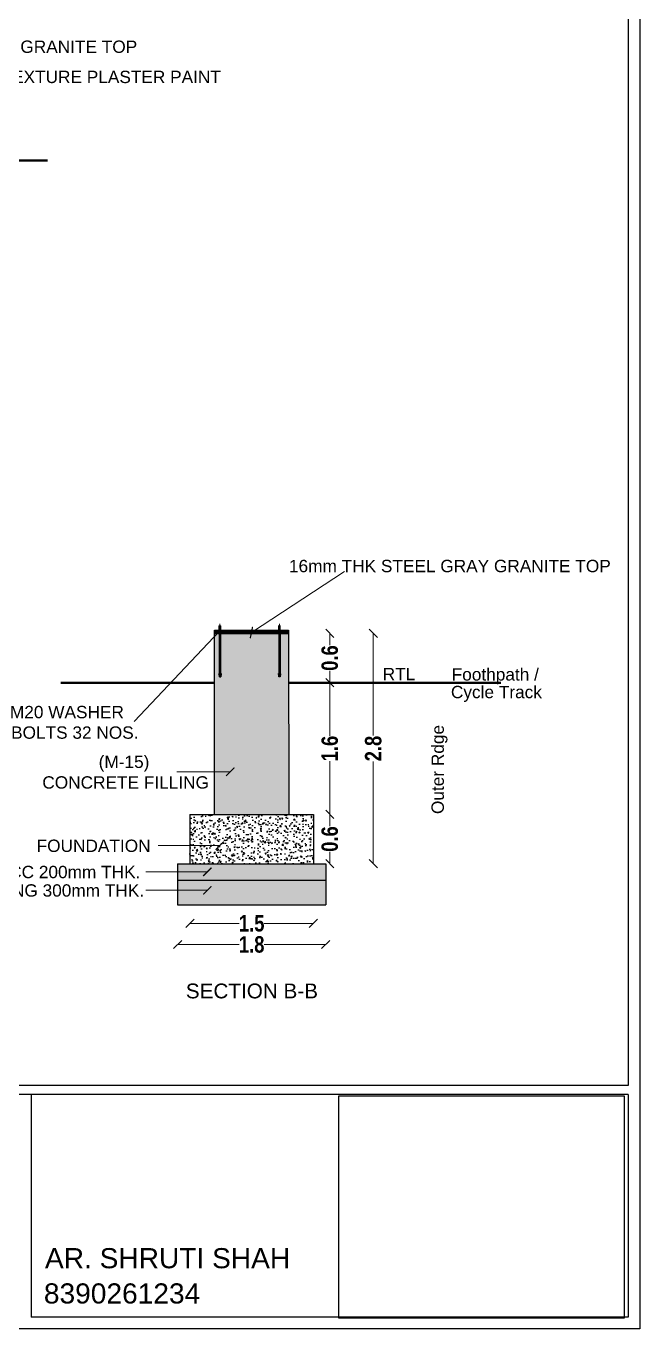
# Model space of a CAD drawing. Header units: metres. Extents: x 6 to 601, y -20 to 118.
# Drawn here: x 108.87 to 116.33, y -0.59 to 15.25 of the extents above; entities that cross this region are included whole.
import ezdxf
from ezdxf.enums import TextEntityAlignment as Align

# ---------------------------------------------------------------- set-up
doc = ezdxf.new("R2010")
doc.units = ezdxf.units.M
doc.header["$MEASUREMENT"] = 0
doc.linetypes.add('CENTER', pattern=[2, 1.25, -0.25, 0.25, -0.25])
for name, color, linetype in [('CENTER LINE', 6, 'CENTER'), ('DEFPOINT', 7, 'Continuous'), ('DWG', 150, 'Continuous'), ('HATCH', 8, 'Continuous'), ('ProfileEdges', 7, 'Continuous')]:
    doc.layers.add(name, color=color, linetype=linetype)
doc.layers.add('foundation wall and slab', color=7, linetype='Continuous', lineweight=30)
doc.styles.add('AR', font='arial.ttf')
doc.styles.add('ARIAL', font='arialbd.ttf', dxfattribs={"width": 0.8})
doc.styles.add('PDF Arial', font='arial.ttf')
doc.dimstyles.new('PDA_Dimentions', dxfattribs={"dimtxt": 0.3, "dimasz": 0.1, "dimexe": 0.075, "dimexo": 0.625, "dimgap": 0.1, "dimtad": 1, "dimdsep": 46, "dimtxsty": 'ARIAL', "dimblk": 'ARCHTICK', "dimcen": 0.09, "dimadec": 0, "dimazin": 0, "dimtfac": 1, "dimtmove": 1, "dimatfit": 3, "dimldrblk": 'ARCHTICK', "dimfxl": 1, "dimfxlon": 1, "dimlwd": 9, "dimarcsym": 0})
picture_1 = doc.add_image_def('image6.jpeg', size_in_pixel=(1080, 842))
pattern_1 = [(37.50000000000001, (-4.638365687953296, -10.23656686756932), (-0.001070887087863339, 0.0327560040732237), [0, -0.02584, 0, -0.0289, 0, -0.027625]), (7.499999999999999, (-4.638365687953296, -10.23656686756932), (0.03008620398955136, 0.04797648310890559), [0, -0.01394, 0, -0.02329000000000001, 0, -0.008925]), (327.5, (-4.659275687953296, -10.23656686756932), (0.05294041164977542, 9.620391012840402e-05), [0, -0.0085, 0, -0.0306, 0, -0.03995000000000001]), (317.5, (-4.659275687953296, -10.23656686756932), (0.05110415227772899, 0.01492048460388224), [0, -0.00425, 0, -0.02006, 0, -0.02295])]

# ---------------------------------------------------------------- blocks, each defined once
blk = doc.blocks.new('_Oblique')
at = {"color": 0, "linetype": 'ByBlock', "lineweight": -2}
blk.add_line((-0.5, -0.5), (0.5, 0.5), dxfattribs=at)
blk = doc.blocks.new('*D151')
at = {"color": 0, "lineweight": 9, "transparency": 16777216}
for p, q in [((110.715345302318, 4.081587800092606), (111.4638446201894, 4.081587800092606)), ((112.5153453023173, 4.081587800092606), (111.7668459844459, 4.081587800092606))]:
    blk.add_line(p, q, dxfattribs=at)
at = {"layer": 'Defpoints', "color": 0, "transparency": 16777216}
for p in [(110.715345302318, 4.563900270430608), (112.5153453023173, 4.563900270430608), (112.5153453023173, 4.081587800092606)]:
    blk.add_point(p, dxfattribs=at)
at = {"color": 0, "lineweight": 9, "transparency": 16777216, "xscale": 0.1, "yscale": 0.1, "zscale": 0.1, "rotation": 180}
blk.add_blockref('_Oblique', (110.715345302318, 4.081587800092606), dxfattribs=at)
at = {"color": 0, "lineweight": 9, "transparency": 16777216, "xscale": 0.1, "yscale": 0.1, "zscale": 0.1}
blk.add_blockref('_Oblique', (112.5153453023173, 4.081587800092606), dxfattribs=at)
at = {"color": 0, "transparency": 16777216, "insert": (111.6153453023177, 4.081587800092606), "char_height": 0.2, "attachment_point": 5, "style": 'ARIAL'}
blk.add_mtext('1.8', dxfattribs=at)
blk = doc.blocks.new('_ArchTick')
at = {"color": 0, "linetype": 'ByBlock', "const_width": 0.15}
blk.add_lwpolyline([(-0.5, -0.5), (0.5, 0.5)], dxfattribs=at)
blk = doc.blocks.new('*D152')
at = {"color": 0, "lineweight": 9, "transparency": 16777216}
for p, q in [((112.5649777314519, 7.263900270431339), (112.5649777314519, 6.616437787484363)), ((112.5649777314519, 5.663900270430974), (112.5649777314519, 6.311362753377951))]:
    blk.add_line(p, q, dxfattribs=at)
at = {"layer": 'Defpoints', "color": 0, "transparency": 16777216}
for p in [(112.0622160250074, 7.263900270431339), (112.0653453023185, 5.663900270430974), (112.5649777314519, 5.663900270430974)]:
    blk.add_point(p, dxfattribs=at)
at = {"color": 0, "lineweight": 9, "transparency": 16777216, "xscale": 0.1, "yscale": 0.1, "zscale": 0.1}
for p, rotation in [((112.5649777314519, 7.263900270431339), 90), ((112.5649777314519, 5.663900270430974), 270)]:
    blk.add_blockref('_Oblique', p, dxfattribs=dict(at, rotation=rotation))
at = {"color": 0, "transparency": 16777216, "insert": (112.5649777314519, 6.463900270431123), "char_height": 0.2, "attachment_point": 5, "rotation": 90, "style": 'ARIAL'}
blk.add_mtext('1.6', dxfattribs=at)
blk = doc.blocks.new('*D135')
at = {"color": 0, "lineweight": 9, "transparency": 16777216}
for p, q in [((112.5649777314556, 5.663900270430974), (112.5649777314556, 5.520585127183861)), ((112.5649777314556, 5.06390027043061), (112.5649777314556, 5.207215413677722))]:
    blk.add_line(p, q, dxfattribs=at)
at = {"layer": 'Defpoints', "color": 0, "transparency": 16777216}
for p in [(112.3653453023177, 5.663900270430974), (112.5649777314556, 5.663900270430974), (112.3653453023177, 5.06390027043061)]:
    blk.add_point(p, dxfattribs=at)
at = {"color": 0, "lineweight": 9, "transparency": 16777216, "xscale": 0.1, "yscale": 0.1, "zscale": 0.1}
for p, rotation in [((112.5649777314556, 5.663900270430974), 90), ((112.5649777314556, 5.06390027043061), 270)]:
    blk.add_blockref('_Oblique', p, dxfattribs=dict(at, rotation=rotation))
at = {"color": 0, "transparency": 16777216, "insert": (112.5649777314555, 5.363900270430759), "char_height": 0.2, "attachment_point": 5, "rotation": 90, "style": 'ARIAL'}
blk.add_mtext('0.6', dxfattribs=at)
blk = doc.blocks.new('*D136')
at = {"color": 0, "lineweight": 9, "transparency": 16777216}
for p, q in [((110.8653453023177, 4.338373326069345), (111.4622075124132, 4.338373326069345)), ((112.3653453023177, 4.338373326069345), (111.7684830922222, 4.338373326069345))]:
    blk.add_line(p, q, dxfattribs=at)
at = {"layer": 'Defpoints', "color": 0, "transparency": 16777216}
for p in [(110.8653453023177, 5.063900270430608), (112.3653453023177, 5.063900270430608), (112.3653453023177, 4.338373326069345)]:
    blk.add_point(p, dxfattribs=at)
at = {"color": 0, "lineweight": 9, "transparency": 16777216, "xscale": 0.1, "yscale": 0.1, "zscale": 0.1, "rotation": 180}
blk.add_blockref('_Oblique', (110.8653453023177, 4.338373326069345), dxfattribs=at)
at = {"color": 0, "lineweight": 9, "transparency": 16777216, "xscale": 0.1, "yscale": 0.1, "zscale": 0.1}
blk.add_blockref('_Oblique', (112.3653453023177, 4.338373326069345), dxfattribs=at)
at = {"color": 0, "transparency": 16777216, "insert": (111.6153453023177, 4.338373326069345), "char_height": 0.2, "attachment_point": 5, "style": 'ARIAL'}
blk.add_mtext('1.5', dxfattribs=at)
blk = doc.blocks.new('*D137')
at = {"color": 0, "lineweight": 9, "transparency": 16777216}
for p, q in [((112.5649777314483, 7.863900270429884), (112.5649777314483, 7.720585127183681)), ((112.5649777314483, 7.263900270431339), (112.5649777314483, 7.407215413677542))]:
    blk.add_line(p, q, dxfattribs=at)
at = {"layer": 'Defpoints', "color": 0, "transparency": 16777216}
for p in [(112.0619870534735, 7.863900270429884), (112.5649777314483, 7.863900270429884), (112.0622627305635, 7.263900270431339)]:
    blk.add_point(p, dxfattribs=at)
at = {"color": 0, "lineweight": 9, "transparency": 16777216, "xscale": 0.1, "yscale": 0.1, "zscale": 0.1}
for p, rotation in [((112.5649777314483, 7.863900270429884), 90), ((112.5649777314483, 7.263900270431339), 270)]:
    blk.add_blockref('_Oblique', p, dxfattribs=dict(at, rotation=rotation))
at = {"color": 0, "transparency": 16777216, "insert": (112.5649777314483, 7.563900270430578), "char_height": 0.2, "attachment_point": 5, "rotation": 90, "style": 'ARIAL'}
blk.add_mtext('0.6', dxfattribs=at)
blk = doc.blocks.new('*D138')
at = {"color": 0, "lineweight": 9, "transparency": 16777216}
for p, q in [((113.0937943630978, 7.863900270429884), (113.0937943630978, 6.621458251330657)), ((113.0937943630978, 5.06390027043061), (113.0937943630978, 6.306342289529838))]:
    blk.add_line(p, q, dxfattribs=at)
at = {"layer": 'Defpoints', "color": 0, "transparency": 16777216}
for p in [(112.0619870534735, 7.863900270429884), (112.0622627305635, 5.06390027043061), (113.0937943630978, 5.06390027043061)]:
    blk.add_point(p, dxfattribs=at)
at = {"color": 0, "lineweight": 9, "transparency": 16777216, "xscale": 0.1, "yscale": 0.1, "zscale": 0.1}
for p, rotation in [((113.0937943630978, 7.863900270429884), 90), ((113.0937943630978, 5.06390027043061), 270)]:
    blk.add_blockref('_Oblique', p, dxfattribs=dict(at, rotation=rotation))
at = {"color": 0, "transparency": 16777216, "insert": (113.0937943630978, 6.463900270430214), "char_height": 0.2, "attachment_point": 5, "rotation": 90, "style": 'ARIAL'}
blk.add_mtext('2.8', dxfattribs=at)

msp = doc.modelspace()

# ---------------------------------------------------------------- hatches: boundary and pattern name
at = {"true_color": 0x636466, "transparency": 33554666}
h = msp.add_hatch(color=251, dxfattribs=at)
h.dxf.hatch_style = 1
h.paths.add_polyline_path([(111.9448653228607, 7.884143949718922), (111.2383049497436, 7.883923947726771), (111.2383049497437, 7.863923947726335), (111.9448653228605, 7.864143949718486)])
h.paths.add_polyline_path([(112.0623093488645, 7.8841805183133), (111.9608653228603, 7.884148931645463), (111.9608653228601, 7.864148931645026), (112.0623093488645, 7.864180518312864)])
h.paths.add_polyline_path([(111.9448653228607, 7.884143949718922), (111.9448653228605, 7.864143949718486), (111.9608653228601, 7.864148931645026), (111.9608653228603, 7.884148931645463)])
h.paths.add_polyline_path([(111.2223049497439, 7.88391896580023), (111.2223049497441, 7.863918965799794), (111.2383049497437, 7.863923947726335), (111.2383049497436, 7.883923947726771)])
h.paths.add_polyline_path([(111.2223049497439, 7.88391896580023), (111.1623097415173, 7.883900285067725), (111.1623097415173, 7.863900285067288), (111.2223049497441, 7.863918965799794)])
at = {"true_color": 0x636466}
h = msp.add_hatch(dxfattribs=at)
h.set_pattern_fill('AR-SAND', color=251, scale=0.017, style=0)
h.set_pattern_definition(pattern_1)
h.paths.add_polyline_path([(112.0653454986456, 5.663760153808184), (112.0641078452405, 7.863760153805273), (111.1641074525847, 7.864040387052668), (111.1653451059898, 5.664040387055579)])
at = {"true_color": 0x939598}
h = msp.add_hatch(dxfattribs=at)
h.set_pattern_fill('AR-CONC', color=252, scale=0.02, style=0)
h.set_pattern_definition([(49.99999999999999, (-4.638365687953296, -10.23656686756932), (0.1434520365201507, -0.01255042699651902), [0.015, -0.165]), (355, (-4.638365687953296, -10.23656686756932), (-0.0277502667226, 0.1504384267400024), [0.012, -0.132]), (100.45144446, (-4.626411351753296, -10.23761273636932), (0.1157017693454224, 0.1378879981937259), [0.01274803839999999, -0.1402284223999999]), (46.18420000000001, (-4.638365687953296, -10.19656686756932), (0.2134482661343145, -0.03310385615861531), [0.0225, -0.2475]), (96.63563549, (-4.620578338953297, -10.19932552896932), (0.1869323891348457, 0.1948237201549101), [0.0191220684, -0.210342752]), (351.1841639899999, (-4.638365687953296, -10.19656686756932), (0.1869323890109546, 0.194823720053998), [0.018, -0.1980000002]), (21, (-4.618365687953297, -10.20656686756932), (0.1193814104236923, -0.08052377813306777), [0.015, -0.165]), (326.0000000000001, (-4.618365687953297, -10.20656686756932), (0.04866306638431635, 0.1450300090093706), [0.012, -0.132]), (71.45144474, (-4.608417237153296, -10.21327718236932), (0.1680444753459942, 0.06450623056127076), [0.012748038, -0.1402284224]), (37.50000000000001, (-4.638365687953296, -10.23656686756932), (0.002431971063458134, 0.0665787707662623), [0, -0.1304, 0, -0.134, 0, -0.1325]), (7.499999999999999, (-4.638365687953296, -10.23656686756932), (0.05261390748842972, 0.07888234237647206), [0, -0.0764, 0, -0.1274, 0, -0.0505]), (327.5, (-4.682965687953296, -10.23656686756932), (0.1067644872344818, -0.004510974346875952), [0, -0.05, 0, -0.156, 0, -0.207]), (317.5, (-4.702965687953297, -10.23656686756932), (0.1166372338684772, 0.02002099646646354), [0, -0.065, 0, -0.1036, 0, -0.147])])
h.paths.add_polyline_path([(112.3653453023177, 5.663900270430972), (110.8653453023177, 5.663900270430972), (110.8653453023177, 5.063900270430608), (112.3653453023177, 5.063900270430608)])
at = {"true_color": 0x636466}
h = msp.add_hatch(dxfattribs=at)
h.set_pattern_fill('AR-SAND', color=251, scale=0.017, style=0)
h.set_pattern_definition(pattern_1)
h.paths.add_polyline_path([(112.5153453023173, 5.063900270430608), (110.715345302318, 5.063900270430608), (110.715345302318, 4.86390027042988), (112.5153453023173, 4.86390027042988)])
at = {"true_color": 0xbc7b71}
h = msp.add_hatch(dxfattribs=at)
h.set_pattern_fill('GRAVEL', color=23, scale=0.08600000000000001, style=0)
h.set_pattern_definition([(228.012787504, (-4.576445687953297, -10.15056686756932), (-0.6880000000000054, -0.7740000000000004), [0.011570096, -1.145441572048338]), (184.969740728, (-4.584185687953296, -10.15916686756932), (1.031999999999998, 0.08600000000000302), [0.019854648, -1.96560952946578]), (132.510447078, (-4.603965687953297, -10.16088686756932), (0.8600000000000102, -0.9459999999999885), [0.013999768, -1.385978803264574]), (267.273689006, (-4.637505687953296, -10.18238686756932), (0.08600000000000209, 1.720000000000002), [0.01808046799999999, -1.789965991580093]), (292.833654178, (-4.638365687953296, -10.20044686756932), (-0.429999999999999, 1.032000000000002), [0.01772932999999999, -1.755206089015593]), (357.273689006, (-4.631485687953297, -10.21678686756932), (-1.720000000000002, 0.0860000000000022), [0.01808046799999999, -1.789965991580093]), (37.6942404667, (-4.613425687953296, -10.21764686756932), (-1.118, -0.8599999999999978), [0.023910494, -2.367136975206776]), (72.2553283749, (-4.594505687953296, -10.20302686756932), (0.6020000000000024, 1.892000000000001), [0.02257396799999999, -2.23482364872595]), (121.429565615, (-4.587625687953296, -10.18152686756932), (-0.6880000000000017, 1.117999999999999), [0.0181417, -1.796030287436694]), (175.236358309, (-4.597085687953296, -10.16604686756932), (0.9459999999999987, -0.08600000000000327), [0.020711552, -1.014865581776138]), (222.397437798, (-4.617725687953296, -10.16432686756932), (-1.031999999999997, -0.9459999999999976), [0.026784528, -2.651670250412362]), (138.814074834, (-4.552365687953296, -10.18324686756932), (-0.6020000000000029, 0.516), [0.009141885999999993, -0.9050506538951838]), (171.46923439, (-4.559245687953297, -10.17722686756932), (1.118, -0.1719999999999996), [0.017392382, -1.721849981789502]), (225, (-4.576445687953297, -10.17464686756932), (-9.547918011776347e-18, -0.08599999999999423), [0.012162206, -0.1094601603640866]), (203.198590514, (-4.582465687953296, -10.16432686756932), (0.4299999999999991, 0.1719999999999979), [0.006549588000000001, -0.6484068991042955]), (291.801409486, (-4.588485687953296, -10.16690686756932), (-0.08599999999997282, 0.2580000000000088), [0.009262458, -0.4538617154135671]), (30.96375653209999, (-4.585045687953296, -10.17550686756932), (0.2580000000000046, 0.1719999999999983), [0.015043894, -0.4864179689566958]), (161.565051177, (-4.572145687953297, -10.16776686756932), (0.172000000000001, -0.08599999999999801), [0.010878226, -0.2610776527744822]), (16.389540334, (-4.638365687953296, -10.16690686756932), (0.8599999999999972, 0.2580000000000038), [0.0152392, -1.508684682613568]), (70.3461759419, (-4.623745687953297, -10.16260686756932), (-0.344000000000105, -0.9460000000002922), [0.012784846, -1.265697066269434]), (293.198590514, (-4.572145687953297, -10.15056686756932), (-0.1719999999999975, 0.4299999999999993), [0.01309909, -0.6418573971042955]), (343.610459666, (-4.566985687953297, -10.16260686756932), (-0.8599999999999972, 0.2580000000000038), [0.01523919999999999, -1.508684682613533]), (339.44395478, (-4.638365687953296, -10.22022686756932), (-0.4300000000000032, 0.1720000000000021), [0.01469567999999999, -0.7200886420973046]), (294.775140569, (-4.624605687953297, -10.22538686756932), (-0.4300000000000005, 0.9460000000000003), [0.012313308, -1.219019303441736]), (66.8014094864, (-4.571285687953297, -10.23656686756932), (0.1719999999999984, 0.4299999999999974), [0.01309909, -0.6418573971042955]), (17.3540246363, (-4.566125687953297, -10.22452686756932), (-1.117999999999998, -0.3439999999999968), [0.014416266, -1.42720643082464]), (69.44395478040002, (-4.613425687953296, -10.23656686756932), (-0.1720000000000006, -0.4299999999999962), [0.007347839999999997, -0.7274364820973046]), (101.309932474, (-4.576445687953297, -10.23656686756932), (-0.0859999999999969, 0.3440000000000011), [0.00438514, -0.4341305381689808]), (165.963756532, (-4.577305687953297, -10.23226686756932), (0.2579999999999965, -0.08600000000000012), [0.01772933, -0.3368577538031223]), (186.009005957, (-4.594505687953296, -10.22796686756932), (0.8600000000000041, 0.08599999999999855), [0.0164303, -1.626597393010681]), (303.690067526, (-4.585045687953296, -10.18324686756932), (-0.08599999999999891, 0.1719999999999988), [0.01240309199999999, -0.2976743176899038]), (353.157226587, (-4.578165687953296, -10.19356686756932), (1.462000000000001, -0.1720000000000046), [0.021654284, -2.143770385666434]), (60.9453959009, (-4.556665687953297, -10.19614686756932), (-0.3439999999999979, -0.6019999999999981), [0.008854216, -0.8765699761248821]), (90, (-4.552365687953296, -10.18840686756932), (-0.086, 0.08600000000000001), [0.005160000000000001, -0.08084]), (120.256437164, (-4.596225687953297, -10.22538686756932), (0.3440000000000008, -0.6020000000000008), [0.011947464, -1.182802719092683]), (48.01278750420001, (-4.602245687953296, -10.21506686756932), (0.6880000000000001, 0.7739999999999979), [0.023140192, -1.133871476048338]), (0, (-4.586765687953296, -10.19786686756932), (0.08600000000000001, 0.08600000000000001), [0.02236, -0.06364]), (325.3048464690001, (-4.564405687953297, -10.19786686756932), (0.860000000000012, -0.601999999999985), [0.01359780399999999, -1.346181589872411]), (254.054604099, (-4.553225687953296, -10.20560686756932), (-0.08600000000000325, -0.3440000000000004), [0.012521772, -0.6135676784781231]), (207.645975364, (-4.556665687953297, -10.21764686756932), (-1.633999999999996, -0.8600000000000042), [0.02038759, -2.018374779674308]), (175.42607874, (-4.574725687953297, -10.22710686756932), (-1.117999999999996, 0.08600000000000012), [0.021568714, -2.135300313085326])])
h.paths.add_polyline_path([(112.5153453023173, 4.86390027042988), (110.715345302318, 4.86390027042988), (110.715345302318, 4.563900270430608), (112.5153453023173, 4.563900270430608)])

# ---------------------------------------------------------------- linework, layer by layer
at = {"lineweight": 50}
for p, q in [((111.1627494524179, 7.263900270431336), (109.2973018049885, 7.263900270431336)), ((112.0627494524193, 7.263900270431336), (114.6441053719715, 7.263900270431336))]:
    msp.add_line(p, q, dxfattribs=at)
msp.add_line((116.1920338097781, 2.259267917033242), (79.79587240479594, 2.259267917033242))
msp.add_lwpolyline([(106.0391342060181, 13.6109040800079), (109.1322343232629, 13.6109040800079)], dxfattribs=at)
for points in [[(111.1623034268489, 7.884180530984509), (111.1623034268489, 7.904180530984945), (112.062303034196, 7.904460764230521), (112.062303034196, 7.884460764230084)], [(111.1623097415173, 7.863900285067288), (111.1623097415173, 7.883900285067725), (112.0623093488645, 7.8841805183133), (112.0623093488645, 7.864180518312864)]]:
    msp.add_lwpolyline(points, close=True)
msp.add_lwpolyline([(111.1629026737167, 7.263900270431336), (110.0242837243073, 7.263900270431336)])
at = {"layer": 'CENTER LINE', "color": 7, "linetype": 'CENTER', "lineweight": 20}
for p, q in [((111.2303049497438, 7.883249084434723), (111.2303049497438, 7.980385221197579)), ((111.9528653228605, 7.883249084434723), (111.9528653228605, 7.980385221197579))]:
    msp.add_line(p, q, dxfattribs=at)
at = {"layer": 'DEFPOINT'}
msp.add_lwpolyline([(79.65312880861714, 23.42594471986086), (116.3347748917232, 23.42594471986086), (116.3347748917232, -0.5912783078527775), (79.65312880861714, -0.5912783078527775)], close=True, dxfattribs=at)
for points in [[(96.87406553183143, 2.259267917033242), (96.87406553183143, -0.4485347387085253), (79.79587240479594, -0.4485347387085253), (79.79587240479594, 23.28578742163995), (116.1920338097781, 23.28578742163995), (116.1920338097781, 2.367407005047646), (79.79587413502142, 2.367407005047646)], [(116.1920338097781, 2.259267917033242), (116.1920338097781, -0.4485347387085253), (108.9337354376691, -0.4485347387085253)]]:
    msp.add_lwpolyline(points, dxfattribs=at)
at = {"layer": 'DWG'}
for p, q in [((111.2223049497439, 7.900980518318178), (111.2223049497439, 7.957580518310792)), ((111.2383049497436, 7.957580518310792), (111.2383049497436, 7.900980518318178)), ((111.9448653228607, 7.957580518310792), (111.9448653228607, 7.900980518318178)), ((111.9608653228603, 7.900980518318178), (111.9608653228603, 7.957580518310792)), ((111.2463049497434, 7.888180518314115), (111.2143049497441, 7.888180518314115)), ((111.2143049497441, 7.888180518314115), (111.2143049497441, 7.8841805183133)), ((111.2463049497434, 7.8841805183133), (111.2143049497441, 7.8841805183133)), ((111.2180078423295, 7.900470780043619), (111.2171249497438, 7.89996104176906)), ((111.2171249497438, 7.89996104176906), (111.2171249497438, 7.889199994861414)), ((111.2180078423295, 7.888690256586855), (111.2171249497438, 7.889199994861414)), ((111.2204199497424, 7.888180518314115), (111.2401899497414, 7.888180518314115)), ((111.2204200844404, 7.900980518318178), (111.2401899497414, 7.900980518318178)), ((111.222258331443, 7.807300270428172), (111.2238583314407, 7.808900270431408)), ((111.222258331443, 7.807300270428172), (111.2382583314426, 7.807300270428172)), ((111.2223049497439, 7.8841805183133), (111.2223049497476, 7.372380518307622)), ((111.2383049497436, 7.8841805183133), (111.2223049497439, 7.8841805183133)), ((111.2237149497447, 7.89996104176906), (111.2228320571536, 7.900470780043619)), ((111.2237149497447, 7.889199994861414), (111.2228320571536, 7.888690256586855)), ((111.2237149497447, 7.89996104176906), (111.2237149497447, 7.889199994861414)), ((111.2238583314407, 7.808900270431408), (111.2366583314412, 7.808900270431408)), ((111.2366583314412, 7.808900270431408), (111.2382583314426, 7.807300270428172)), ((111.2377778423339, 7.900470780043619), (111.2368949497428, 7.89996104176906)), ((111.2368949497428, 7.89996104176906), (111.2368949497428, 7.889199994861414)), ((111.2377778423339, 7.888690256586855), (111.2368949497428, 7.889199994861414)), ((111.2383049497436, 7.8841805183133), (111.2383049497472, 7.372380518307622)), ((111.2434849497437, 7.89996104176906), (111.2426020571526, 7.900470780043619)), ((111.2434849497437, 7.889199994861414), (111.2426020571526, 7.888690256586855)), ((111.2434849497437, 7.889199994861414), (111.2434849497437, 7.89996104176906)), ((111.2463049497434, 7.888180518314115), (111.2463049497434, 7.8841805183133)), ((111.9368653228609, 7.888180518314115), (111.9688653228601, 7.888180518314115)), ((111.9368653228609, 7.888180518314115), (111.9368653228609, 7.8841805183133)), ((111.9368653228609, 7.8841805183133), (111.9688653228601, 7.8841805183133)), ((111.9396853228606, 7.89996104176906), (111.9405682154517, 7.900470780043619)), ((111.9396853228606, 7.889199994861414), (111.9396853228606, 7.89996104176906)), ((111.9396853228606, 7.889199994861414), (111.9405682154517, 7.888690256586855)), ((111.9627501881638, 7.900980518318178), (111.9429803228628, 7.900980518318178)), ((111.9627503228618, 7.888180518314115), (111.9429803228628, 7.888180518314115)), ((111.9464187045611, 7.808900270431408), (111.9448187045597, 7.807300270428172)), ((111.9608187045593, 7.807300270428172), (111.9448187045597, 7.807300270428172)), ((111.9448653228607, 7.8841805183133), (111.944865322857, 7.372380518307622)), ((111.9448653228607, 7.8841805183133), (111.9608653228603, 7.8841805183133)), ((111.9453924302703, 7.900470780043619), (111.9462753228614, 7.89996104176906)), ((111.9453924302703, 7.888690256586855), (111.9462753228614, 7.889199994861414)), ((111.9462753228614, 7.89996104176906), (111.9462753228614, 7.889199994861414)), ((111.9592187045615, 7.808900270431408), (111.9464187045611, 7.808900270431408)), ((111.9608187045593, 7.807300270428172), (111.9592187045615, 7.808900270431408)), ((111.9594553228595, 7.89996104176906), (111.9603382154506, 7.900470780043619)), ((111.9594553228595, 7.89996104176906), (111.9594553228595, 7.889199994861414)), ((111.9594553228595, 7.889199994861414), (111.9603382154506, 7.888690256586855)), ((111.9608653228603, 7.8841805183133), (111.9608653228566, 7.372380518307622)), ((111.9651624302747, 7.900470780043619), (111.9660453228604, 7.89996104176906)), ((111.9651624302747, 7.888690256586855), (111.9660453228604, 7.889199994861414)), ((111.9660453228604, 7.89996104176906), (111.9660453228604, 7.889199994861414)), ((111.9688653228601, 7.888180518314115), (111.9688653228601, 7.8841805183133)), ((111.2238583314407, 7.715700270435704), (111.222258331443, 7.712928989140423)), ((111.2238583314407, 7.715700270435704), (111.2366583314412, 7.715700270435704)), ((111.2366583314412, 7.715700270435704), (111.2382583314426, 7.712928989140423)), ((111.9464187045611, 7.715700270435704), (111.9448187045597, 7.712928989140423)), ((111.9592187045615, 7.715700270435704), (111.9464187045611, 7.715700270435704)), ((111.9592187045615, 7.715700270435704), (111.9608187045593, 7.712928989140423)), ((111.2161899497493, 7.368380518308626), (111.2161899497493, 7.372380518307622)), ((111.2481899497485, 7.372380518307622), (111.2161899497493, 7.372380518307622)), ((111.2481899497485, 7.368380518308626), (111.2161899497493, 7.368380518308626)), ((111.2198928423346, 7.367870780034067), (111.219009949749, 7.367361041761328)), ((111.219009949749, 7.356599994851862), (111.219009949749, 7.367361041761328)), ((111.2198928423346, 7.356090256577303), (111.219009949749, 7.356599994851862)), ((111.2223049497476, 7.368380518308626), (111.2420749497466, 7.368380518308626)), ((111.2223050844456, 7.355580518304563), (111.2420749497466, 7.355580518304563)), ((111.2401899497487, 7.372380518307622), (111.2241899497491, 7.372380518307622)), ((111.2241899497491, 7.355580518304563), (111.2241899497491, 7.337180518305544)), ((111.2241899497491, 7.337180518305544), (111.2257899497469, 7.335580518304127)), ((111.2241899497491, 7.337180518305544), (111.2401899497487, 7.337180518305544)), ((111.2255999497498, 7.367361041761328), (111.2247170571587, 7.367870780034067)), ((111.2255999497498, 7.356599994851862), (111.2247170571587, 7.356090256577303)), ((111.2255999497498, 7.356599994851862), (111.2255999497498, 7.367361041761328)), ((111.2257899497469, 7.335580518304127), (111.2385899497473, 7.335580518304127)), ((111.2385899497473, 7.335580518304127), (111.2401899497487, 7.337180518305544)), ((111.239662842339, 7.367870780034067), (111.2387799497479, 7.367361041761328)), ((111.2387799497479, 7.356599994851862), (111.2387799497479, 7.367361041761328)), ((111.239662842339, 7.356090256577303), (111.2387799497479, 7.356599994851862)), ((111.2401899497487, 7.337180518305544), (111.2401899497487, 7.355580518304563)), ((111.2453699497488, 7.367361041761328), (111.2444870571577, 7.367870780034067)), ((111.2453699497488, 7.356599994851862), (111.2444870571577, 7.356090256577303)), ((111.2453699497488, 7.367361041761328), (111.2453699497488, 7.356599994851862)), ((111.2481899497485, 7.368380518308626), (111.2481899497485, 7.372380518307622)), ((111.938750322866, 7.368380518308626), (111.938750322866, 7.372380518307622)), ((111.938750322866, 7.372380518307622), (111.9707503228652, 7.372380518307622)), ((111.938750322866, 7.368380518308626), (111.9707503228652, 7.368380518308626)), ((111.9415703228657, 7.367361041761328), (111.9424532154568, 7.367870780034067)), ((111.9415703228657, 7.367361041761328), (111.9415703228657, 7.356599994851862)), ((111.9415703228657, 7.356599994851862), (111.9424532154568, 7.356090256577303)), ((111.9646353228669, 7.368380518308626), (111.9448653228679, 7.368380518308626)), ((111.9646351881689, 7.355580518304563), (111.9448653228679, 7.355580518304563)), ((111.9467503228658, 7.372380518307622), (111.9627503228654, 7.372380518307622)), ((111.9467503228658, 7.337180518305544), (111.9467503228658, 7.355580518304563)), ((111.9483503228672, 7.335580518304127), (111.9467503228658, 7.337180518305544)), ((111.9627503228654, 7.337180518305544), (111.9467503228658, 7.337180518305544)), ((111.9472774302754, 7.367870780034067), (111.9481603228666, 7.367361041761328)), ((111.9472774302754, 7.356090256577303), (111.9481603228666, 7.356599994851862)), ((111.9481603228666, 7.356599994851862), (111.9481603228666, 7.367361041761328)), ((111.9611503228676, 7.335580518304127), (111.9483503228672, 7.335580518304127)), ((111.9627503228654, 7.337180518305544), (111.9611503228676, 7.335580518304127)), ((111.9613403228647, 7.367361041761328), (111.9622232154558, 7.367870780034067)), ((111.9613403228647, 7.356599994851862), (111.9613403228647, 7.367361041761328)), ((111.9613403228647, 7.356599994851862), (111.9622232154558, 7.356090256577303)), ((111.9627503228654, 7.355580518304563), (111.9627503228654, 7.337180518305544)), ((111.9670474302799, 7.367870780034067), (111.9679303228655, 7.367361041761328)), ((111.9670474302799, 7.356090256577303), (111.9679303228655, 7.356599994851862)), ((111.9679303228655, 7.356599994851862), (111.9679303228655, 7.367361041761328)), ((111.9707503228652, 7.368380518308626), (111.9707503228652, 7.372380518307622))]:
    msp.add_line(p, q, dxfattribs=at)
for points in [[(111.2239049497417, 7.959180518314028), (111.2239049497417, 7.900980518318178)], [(111.2239049497417, 7.947580518310573), (111.2367049497421, 7.941578295045915)], [(111.2239049497417, 7.942580518311374), (111.2367049497421, 7.936578295046715)], [(111.2239049497417, 7.937580518310355), (111.2367049497421, 7.931578295045696)], [(111.2239049497435, 7.932580518311156), (111.236704949744, 7.926578295046497)], [(111.2239049497435, 7.927580518310137), (111.236704949744, 7.921578295045478)], [(111.2239049497435, 7.922580518310937), (111.236704949744, 7.916578295046278)], [(111.2367049497421, 7.900980518318178), (111.2367049497421, 7.959180518314028)], [(111.9464653228621, 7.900980518318178), (111.9464653228621, 7.959180518314028)], [(111.9592653228625, 7.947580518310573), (111.9464653228621, 7.941578295045915)], [(111.9592653228625, 7.942580518311374), (111.9464653228621, 7.936578295046715)], [(111.9592653228625, 7.937580518310355), (111.9464653228621, 7.931578295045696)], [(111.9592653228607, 7.932580518311156), (111.9464653228603, 7.926578295046497)], [(111.9592653228607, 7.927580518310137), (111.9464653228603, 7.921578295045478)], [(111.9592653228607, 7.922580518310937), (111.9464653228603, 7.916578295046278)], [(111.9592653228625, 7.959180518314028), (111.9592653228625, 7.900980518318178)], [(111.2238583314407, 7.807300270428172), (111.2366583314412, 7.801298047163513)], [(111.2238583314407, 7.802300270428972), (111.2366583314412, 7.796298047164314)], [(111.2239049497435, 7.917580518309919), (111.236704949744, 7.91157829504526)], [(111.2239049497435, 7.912580518310719), (111.236704949744, 7.90657829504606)], [(111.2239049497435, 7.9075805183097), (111.236704949744, 7.901578295045042)], [(111.2239049497417, 7.8841805183133), (111.2239049497417, 7.865980518318324)], [(111.2367049497421, 7.865980518318324), (111.2367049497421, 7.8841805183133)], [(111.9592187045615, 7.807300270428172), (111.9464187045611, 7.801298047163513)], [(111.9592187045615, 7.802300270428972), (111.9464187045611, 7.796298047164314)], [(111.9592653228607, 7.917580518309919), (111.9464653228603, 7.91157829504526)], [(111.9592653228607, 7.912580518310719), (111.9464653228603, 7.90657829504606)], [(111.9592653228607, 7.9075805183097), (111.9464653228603, 7.901578295045042)], [(111.9464653228621, 7.865980518318324), (111.9464653228621, 7.8841805183133)], [(111.9592653228625, 7.8841805183133), (111.9592653228625, 7.865980518318324)], [(111.2257899497469, 7.335580518304127), (111.2257899497469, 7.355580518304563)], [(111.2385899497473, 7.355580518304563), (111.2385899497473, 7.335580518304127)], [(111.9483503228672, 7.355580518304563), (111.9483503228672, 7.335580518304127)], [(111.9611503228676, 7.335580518304127), (111.9611503228676, 7.355580518304563)]]:
    msp.add_lwpolyline(points, dxfattribs=at)
for centre, radius, start, end in [((111.2204199497424, 7.895018541767499), 0.005961976547941693, 66.13507469489196, 113.8649253051081), ((111.2204199497424, 7.894142494862976), 0.005961976547941693, 246.1350746948919, 293.864925305108), ((111.2303049497438, 7.879171565219153), 0.0218089530958676, 72.41204612829085, 107.5879538717092), ((111.2303049497438, 7.909989471413141), 0.0218089530958676, 252.4120461282908, 287.5879538717091), ((111.2401899497414, 7.895018541767499), 0.005961976547939338, 66.13507469489196, 113.8649253051081), ((111.2401899497414, 7.894142494862976), 0.005961976547939338, 246.1350746948919, 293.864925305108), ((111.9429803228628, 7.895018541767499), 0.005961976547939338, 66.1350746949872, 113.8649253050128), ((111.9429803228628, 7.894142494862976), 0.005961976547939338, 246.1350746949872, 293.8649253050128), ((111.9528653228605, 7.879171565219153), 0.0218089530958676, 72.41204612829085, 107.5879538717092), ((111.9528653228605, 7.909989471413141), 0.0218089530958676, 252.4120461282908, 287.5879538717091), ((111.9627503228618, 7.895018541767499), 0.005961976547941693, 66.1350746949872, 113.8649253050128), ((111.9627503228618, 7.894142494862976), 0.005961976547941693, 246.1350746949872, 293.8649253050128), ((111.2223049497476, 7.362418541757947), 0.005961976547941693, 66.13507469489196, 113.8649253051081), ((111.2223049497476, 7.361542494855243), 0.005961976547941693, 246.1350746948919, 293.864925305108), ((111.2321899497489, 7.346571565209601), 0.0218089530958676, 72.41204612829085, 107.5879538717092), ((111.2321899497489, 7.377389471403589), 0.0218089530958676, 252.4120461282908, 287.5879538717091), ((111.2420749497466, 7.362418541757947), 0.005961976547939338, 66.13507469489196, 113.8649253051081), ((111.2420749497466, 7.361542494855243), 0.005961976547939338, 246.1350746948919, 293.864925305108), ((111.9448653228679, 7.362418541757947), 0.005961976547939338, 66.1350746949872, 113.8649253050128), ((111.9448653228679, 7.361542494855243), 0.005961976547939338, 246.1350746949872, 293.8649253050128), ((111.9547503228656, 7.346571565209601), 0.0218089530958676, 72.41204612829085, 107.5879538717092), ((111.9547503228656, 7.377389471403589), 0.0218089530958676, 252.4120461282908, 287.5879538717091), ((111.9646353228669, 7.362418541757947), 0.005961976547941693, 66.1350746949872, 113.8649253050128), ((111.9646353228669, 7.361542494855243), 0.005961976547941693, 246.1350746949872, 293.8649253050128)]:
    msp.add_arc(centre, radius, start, end, dxfattribs=at)
at = {"layer": 'foundation wall and slab'}
for points in [[(111.165345302317, 5.663900270430972), (111.1619866879915, 7.86390027042988), (112.0619870534734, 7.86390027042988), (112.0653453023184, 5.663900270430972)], [(110.8653453023177, 5.663900270430972), (112.3653453023177, 5.663900270430972)], [(110.8653453023177, 5.663900270430972), (110.8653453023177, 5.063900270430608)], [(112.3653453023177, 5.663900270430972), (112.3653453023177, 5.063900270430608)], [(110.715345302318, 5.063900270430608), (112.5153453023173, 5.063900270430608)], [(110.715345302318, 5.063900270430608), (110.715345302318, 4.563900270430608)], [(112.5153453023173, 5.063900270430608), (112.5153453023173, 4.563900270430608)], [(110.715345302318, 4.86390027042988), (112.5153453023173, 4.86390027042988)], [(110.715345302318, 4.563900270430608), (112.5153453023173, 4.563900270430608)]]:
    msp.add_lwpolyline(points, dxfattribs=at)
at = {"layer": 'HATCH', "color": 7, "lineweight": 25}
msp.add_lwpolyline([(108.9337354376691, 2.259267917033242), (108.9337354376691, -0.4485347387085253)], dxfattribs=at)

# ---------------------------------------------------------------- texts
at = {"layer": 'HATCH', "color": 7, "style": 'PDF Arial'}
for s, p in [('16mm THK STEEL GRAY GRANITE TOP', (106.3122996299739, 14.92042478665785)), ('FINISHED WITH TEXTURE PLASTER PAINT', (106.9457331459239, 14.55336850791501)), ('16mm THK STEEL GRAY GRANITE TOP', (112.0686726351808, 8.607814477726023)), ('RTL', (113.2081261938926, 7.294875149670119)), ('Foothpath / ', (114.0464408769218, 7.290687355724444)), ('Cycle Track', (114.0373046658748, 7.075986396119774)), ('M20 WASHER', (108.6768983182877, 6.832454757807213)), ('BOLTS 32 NOS.', (108.6912114229411, 6.583209314675045)), ('(M-15)', (109.7555310646436, 6.22769843866125)), ('CONCRETE FILLING', (109.0707086283634, 5.976934363736731)), ('FOUNDATION', (109.0015349501624, 5.206970233063188)), ('PCC 200mm THK.', (108.5279462811828, 4.888253077112026)), ('SOLING 300mm THK.', (108.2242311460465, 4.663767977227039))]:
    msp.add_text(s, height=0.15, dxfattribs=at).set_placement(p)
msp.add_text('Outer Rdge', height=0.15, rotation=90, dxfattribs=at).set_placement((113.9512711229523, 5.66783475317105))
at = {"layer": 'HATCH', "color": 7, "char_height": 0.2446083798724299, "attachment_point": 7, "style": 'PDF Arial'}
for s, insert in [('AR. SHRUTI SHAH', (109.1028830551043, 0.1431106471288535)), ('8390261234', (109.089892700947, -0.2855650099513571))]:
    msp.add_mtext(s, dxfattribs=dict(at, insert=insert))
at = {"layer": 'ProfileEdges', "style": 'AR'}
msp.add_text('SECTION B-B', height=0.18, dxfattribs=at).set_placement((111.6184377442347, 3.517266751747783), align=Align.MIDDLE_CENTER)

# ---------------------------------------------------------------- dimensions: what is measured, and where the dimension line sits
for base, p1, p2, picture, middle in [((112.5649777314483, 7.863900270429884), (112.0622627305635, 7.263900270431336), (112.0619870534734, 7.86390027042988), '*D137', (112.5649777314483, 7.563900270430578)), ((113.0937943630978, 5.06390027043061), (112.0619870534734, 7.86390027042988), (112.0622627305635, 5.063900270430608), '*D138', (113.0937943630978, 6.463900270430214)), ((112.5649777314519, 5.663900270430974), (112.0622160250074, 7.263900270431336), (112.0653453023184, 5.663900270430972), '*D152', (112.5649777314519, 6.463900270431123))]:
    dim = msp.add_linear_dim(base=base, p1=p1, p2=p2, angle=90, dimstyle='PDA_Dimentions', override={"dimtxt": 0.2, "dimgap": 0.01, "dimtad": 0, "dimblk": 'Oblique', "dimblk1": 'Oblique', "dimblk2": 'Oblique', "dimse1": 1, "dimse2": 1})
    dim.commit()
    dim.dimension.update_dxf_attribs({"geometry": picture, "text_midpoint": middle})
dim = msp.add_aligned_dim(p1=(112.3653453023177, 5.063900270430608), p2=(112.3653453023177, 5.663900270430972), distance=-0.1996324291378926, dimstyle='PDA_Dimentions', override={"dimtxt": 0.2, "dimgap": 0.01, "dimtad": 0, "dimblk": 'Oblique', "dimblk1": 'Oblique', "dimblk2": 'Oblique', "dimse1": 1, "dimse2": 1})
dim.commit()
dim.dimension.update_dxf_attribs({"geometry": '*D135', "text_midpoint": (112.5649777314555, 5.363900270430759)})
for base, p1, p2, picture, middle in [((112.3653453023177, 4.338373326069345), (110.8653453023177, 5.063900270430608), (112.3653453023177, 5.063900270430608), '*D136', (111.6153453023177, 4.338373326069345)), ((112.5153453023173, 4.081587800092606), (110.715345302318, 4.563900270430608), (112.5153453023173, 4.563900270430608), '*D151', (111.6153453023177, 4.081587800092606))]:
    dim = msp.add_linear_dim(base=base, p1=p1, p2=p2, dimstyle='PDA_Dimentions', override={"dimtxt": 0.2, "dimgap": 0.01, "dimtad": 0, "dimblk": 'Oblique', "dimblk1": 'Oblique', "dimblk2": 'Oblique', "dimse1": 1, "dimse2": 1})
    dim.commit()
    dim.dimension.update_dxf_attribs({"geometry": picture, "text_midpoint": middle})

# ---------------------------------------------------------------- pictures from other files: only their frames are drawn
image = msp.add_image(picture_1, insert=(112.6762039939761, -0.4592375051931076), size_in_units=(3.465229341306374, 2.701595467944414))
image.dxf.flags = 7

# ---------------------------------------------------------------- leaders
for points in [[(111.6123095451909, 7.874040401690294), (112.7427129284944, 8.617921345158024)], [(111.2237149497083, 7.889199994876432), (110.1856636682584, 6.79104983823207)], [(111.3552569589352, 6.182426620158807), (110.7040941899646, 6.182426620158807)], [(111.2269280229081, 5.284138102925212), (110.4795265134813, 5.284138102925212)], [(111.0769280229084, 4.965420946974049), (110.3295265134817, 4.965420946974049)], [(111.0769280229084, 4.740935847089062), (110.3295265134817, 4.740935847089062)]]:
    msp.add_leader(points, dimstyle='PDA_Dimentions', override={"dimtxt": 0.2, "dimgap": 0.01, "dimtad": 0, "dimse1": 1, "dimse2": 1})

doc.saveas('drawing.dxf')
